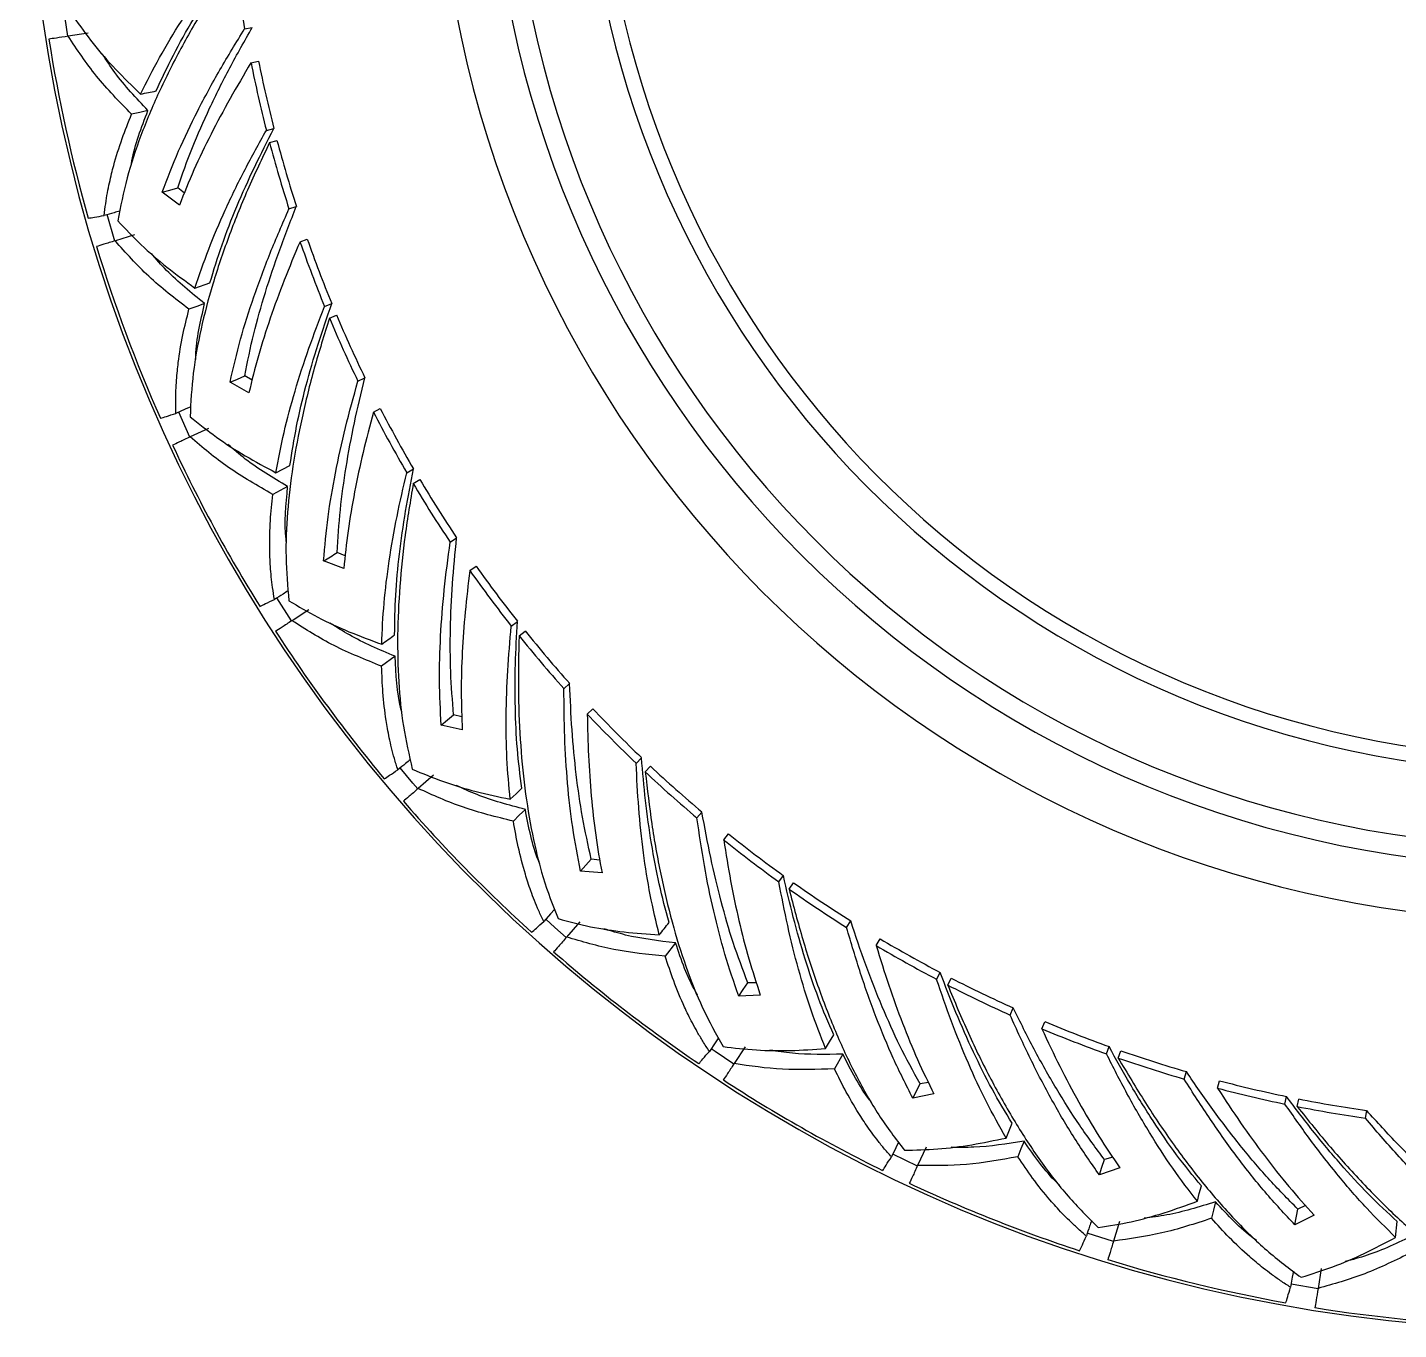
# Model space of a CAD drawing. Header units: millimetres. Extents: x 0 to 597, y 0 to 420.
# Drawn here: x 407.74 to 418.37, y 239.92 to 250.01 of the extents above; entities that cross this region are included whole.
import ezdxf

# ---------------------------------------------------------------- set-up
doc = ezdxf.new("R2010")
doc.units = ezdxf.units.MM

msp = doc.modelspace()

# ---------------------------------------------------------------- linework, layer by layer
at = {"color": 7, "linetype": 'Continuous', "lineweight": 25}
for p, q in [((408.054, 249.939), (408.022, 250.149)), ((409.424, 249.997), (409.483, 250.007)), ((408.211, 249.964), (408.057, 249.94)), ((409.473, 249.733), (409.532, 249.745)), ((409.592, 249.21), (409.65, 249.225)), ((409.617, 249.116), (409.675, 249.132)), ((408.918, 248.631), (408.785, 248.731)), ((408.957, 248.724), (408.905, 248.765)), ((409.767, 248.602), (409.824, 248.62)), ((408.418, 248.353), (408.358, 248.557)), ((408.571, 248.4), (408.422, 248.354)), ((409.853, 248.347), (409.909, 248.367)), ((409.039, 247.988), (409.155, 248.029)), ((410.043, 247.846), (410.099, 247.869)), ((410.081, 247.756), (410.136, 247.779)), ((409.457, 247.178), (409.311, 247.259)), ((409.482, 247.275), (409.425, 247.309)), ((410.302, 247.267), (410.356, 247.293)), ((409, 246.834), (408.913, 247.027)), ((410.422, 247.027), (410.475, 247.055)), ((409.145, 246.901), (409.003, 246.835)), ((409.666, 246.558), (409.775, 246.615)), ((410.68, 246.557), (410.732, 246.588)), ((410.73, 246.474), (410.781, 246.505)), ((409.757, 246.451), (409.642, 246.389)), ((411.016, 246.021), (411.066, 246.054)), ((410.192, 245.815), (410.036, 245.875)), ((410.203, 245.914), (410.142, 245.94)), ((411.169, 245.8), (411.217, 245.834)), ((409.788, 245.41), (409.674, 245.589)), ((409.922, 245.497), (409.791, 245.412)), ((411.49, 245.37), (411.537, 245.407)), ((411.551, 245.294), (411.597, 245.332)), ((410.59, 245.136), (410.485, 245.059)), ((411.898, 244.885), (411.942, 244.925)), ((411.107, 244.667), (411.043, 244.684)), ((412.079, 244.688), (412.123, 244.729)), ((411.11, 244.567), (410.947, 244.604)), ((412.457, 244.307), (412.499, 244.351)), ((412.528, 244.24), (412.569, 244.284)), ((410.887, 244.215), (410.769, 244.112)), ((412.928, 243.884), (412.967, 243.93)), ((413.136, 243.714), (413.173, 243.76)), ((412.176, 243.558), (412.11, 243.565)), ((412.193, 243.459), (412.026, 243.473)), ((413.563, 243.389), (413.598, 243.438)), ((413.642, 243.333), (413.677, 243.382)), ((414.088, 243.036), (414.12, 243.086)), ((412.021, 243.079), (411.918, 242.961)), ((412.763, 242.916), (412.683, 242.813)), ((414.317, 242.896), (414.348, 242.947)), ((414.786, 242.634), (414.813, 242.687)), ((413.389, 242.608), (413.323, 242.606)), ((414.872, 242.589), (414.899, 242.643)), ((413.419, 242.512), (413.252, 242.504)), ((415.355, 242.357), (415.38, 242.412)), ((415.601, 242.25), (415.625, 242.306)), ((413.302, 242.112), (413.216, 241.981)), ((414.059, 242.054), (413.995, 241.941)), ((416.102, 242.056), (416.122, 242.113)), ((416.193, 242.024), (416.213, 242.081)), ((416.704, 241.861), (416.721, 241.919)), ((414.601, 241.714), (414.657, 241.825)), ((414.722, 241.836), (414.657, 241.825)), ((416.963, 241.79), (416.978, 241.848)), ((414.765, 241.746), (414.601, 241.714)), ((417.485, 241.668), (417.497, 241.726)), ((417.58, 241.648), (417.592, 241.707)), ((418.109, 241.558), (418.118, 241.617)), ((415.324, 241.405), (415.371, 241.519)), ((414.637, 241.188), (414.446, 241.28)), ((414.705, 241.333), (414.638, 241.192)), ((416.205, 241.174), (416.047, 241.119)), ((416.15, 241.257), (416.086, 241.238)), ((417.562, 240.732), (417.584, 240.854)), ((417.644, 240.883), (417.584, 240.854)), ((416.202, 240.757), (416.157, 240.607)), ((417.71, 240.808), (417.562, 240.732)), ((418.342, 240.635), (418.355, 240.757)), ((416.155, 240.604), (415.953, 240.668)), ((417.766, 240.395), (417.741, 240.24)), ((417.741, 240.237), (417.532, 240.272))]:
    msp.add_line(p, q, dxfattribs=at)
at = {"color": 7, "linetype": 'Continuous', "lineweight": 25, "flags": 128}
for points in [[(408.675, 249.363), (408.612, 249.349), (408.548, 249.335)], [(408.785, 248.731), (408.845, 248.748), (408.905, 248.765)], [(409.114, 247.869), (409.053, 247.846), (408.992, 247.824)], [(409.311, 247.259), (409.368, 247.284), (409.425, 247.309)], [(409.007, 247.069), (408.964, 247.05), (408.891, 247.018)], [(410.947, 244.604), (410.995, 244.644), (411.043, 244.684)], [(410.766, 244.11), (410.728, 244.154), (410.629, 244.271)], [(411.482, 244.029), (411.527, 244.071), (411.571, 244.114)], [(411.599, 243.95), (411.552, 243.905), (411.506, 243.859)], [(412.026, 243.473), (412.068, 243.519), (412.11, 243.565)], [(411.826, 243.176), (411.795, 243.141), (411.742, 243.082)], [(411.916, 242.958), (411.828, 243.035), (411.757, 243.099)], [(413.252, 242.504), (413.287, 242.555), (413.323, 242.606)], [(413.096, 242.181), (413.069, 242.142), (413.025, 242.076)], [(413.925, 242.097), (413.956, 242.151), (413.988, 242.204)], [(413.214, 241.978), (413.069, 242.074), (413.038, 242.095)], [(414.491, 241.372), (414.47, 241.33), (414.436, 241.259)], [(415.463, 241.381), (415.439, 241.321), (415.415, 241.26)], [(416.047, 241.119), (416.067, 241.178), (416.086, 241.238)], [(416.806, 240.915), (416.821, 240.974), (416.837, 241.034)], [(416.946, 240.91), (416.931, 240.847), (416.916, 240.783)], [(417.55, 240.373), (417.541, 240.327), (417.528, 240.249)]]:
    msp.add_lwpolyline(points, dxfattribs=at)
at = {"color": 7, "linetype": 'Continuous', "lineweight": 25}
for radius, start, end in [(11.833, 176.9553, 77.3499), (8.667, 105.6409, 356.9553), (8.252, 176.9553, 73.794), (8.095, 176.9553, 73.565), (7.518, 176.9553, 72.6384), (7.403, 176.9553, 72.4351), (10.301, 186.8395, 189.8234), (11.811, 188.9553, 195.8443), (10.301, 191.3153, 194.2991), (10.241, 191.3153, 194.2991), (10.301, 194.8395, 197.8234), (10.241, 194.8395, 197.8234), (11.811, 196.9553, 203.8443), (10.301, 199.3153, 202.2991), (10.241, 199.3153, 202.2991), (10.241, 202.8395, 205.8234), (10.301, 202.8395, 205.8234), (10.301, 207.3153, 210.2991), (10.241, 207.3153, 210.2991), (11.811, 204.9553, 211.8443), (10.241, 210.8395, 213.8234), (10.301, 210.8395, 213.8234), (10.301, 215.3153, 218.2991), (10.241, 215.3153, 218.2991), (11.811, 212.9553, 219.8443), (10.241, 218.8395, 221.8234), (10.301, 218.8395, 221.8234), (10.301, 223.3153, 226.2991), (10.241, 223.3153, 226.2991), (10.241, 226.8395, 229.8234), (10.301, 226.8395, 229.8234), (11.811, 220.9553, 227.8443), (10.241, 231.3153, 234.2991), (10.301, 231.3153, 234.2991), (10.301, 234.8395, 237.8234), (10.241, 234.8395, 237.8234), (10.301, 239.3153, 242.2991), (10.241, 239.3153, 242.2991), (11.811, 228.9553, 235.8443), (10.301, 242.8395, 245.8234), (10.241, 242.8395, 245.8234), (10.301, 247.3153, 250.2991), (10.241, 247.3153, 250.2991), (10.301, 250.8395, 253.8234), (10.241, 250.8395, 253.8234), (11.811, 236.9553, 243.8443), (10.241, 255.3153, 258.2991), (10.301, 255.3153, 258.2991), (10.241, 258.8395, 261.8234), (10.301, 258.8395, 261.8234), (11.811, 244.9553, 251.8443), (11.811, 252.9553, 259.8443), (11.811, 260.9553, 267.8443)]:
    msp.add_arc((419.574, 251.755), radius, start, end, dxfattribs=at)
for points, knots in [([(408.738, 249.515), (408.781, 249.608), (408.867, 249.793), (409.026, 250.074), (409.2, 250.354), (409.331, 250.54), (409.395, 250.631)], [0, 0, 0, 0, 0.250451, 0.499996, 0.755249, 1, 1, 1, 1]), ([(409.346, 250.528), (409.272, 250.414), (409.122, 250.186), (408.926, 249.844), (408.755, 249.504), (408.615, 249.169), (408.504, 248.836), (408.462, 248.62), (408.441, 248.51)], [0, 0, 0, 0, 0.166042, 0.333054, 0.499186, 0.663304, 0.828996, 1, 1, 1, 1]), ([(408.618, 249.491), (408.665, 249.585), (408.759, 249.773), (408.932, 250.059), (409.123, 250.343), (409.265, 250.532), (409.335, 250.624)], [0, 0, 0, 0, 0.25064, 0.500178, 0.755307, 1, 1, 1, 1]), ([(408.098, 250.091), (408.147, 250.021), (408.245, 249.882), (408.42, 249.682), (408.552, 249.554), (408.618, 249.491)], [0, 0, 0, 0, 0.339375, 0.672334, 1, 1, 1, 1]), ([(408.785, 248.731), (408.826, 248.837), (408.905, 249.045), (409.058, 249.362), (409.228, 249.678), (409.359, 249.891), (409.424, 249.997)], [0, 0, 0, 0, 0.255319, 0.5003, 0.750158, 1, 1, 1, 1]), ([(408.905, 248.765), (408.941, 248.869), (409.013, 249.072), (409.151, 249.383), (409.305, 249.694), (409.424, 249.903), (409.483, 250.007)], [0, 0, 0, 0, 0.255032, 0.499993, 0.749995, 1, 1, 1, 1]), ([(408.057, 249.94), (408.024, 249.934), (407.957, 249.924), (407.924, 249.919), (407.907, 249.916)], [0, 0, 0, 0, 0.498255, 1, 1, 1, 1]), ([(408.548, 249.335), (408.453, 249.432), (408.263, 249.628), (408.126, 249.836), (408.057, 249.94)], [0, 0, 0, 0, 0.49958, 1, 1, 1, 1]), ([(408.675, 249.363), (408.584, 249.46), (408.449, 249.603), (408.352, 249.754), (408.32, 249.803)], [0, 0, 0, 0, 0.6778407, 1, 1, 1, 1]), ([(409.473, 249.733), (409.418, 249.641), (409.308, 249.456), (409.161, 249.179), (409.027, 248.903), (408.955, 248.722), (408.918, 248.631)], [0, 0, 0, 0, 0.249915, 0.499818, 0.749985, 1, 1, 1, 1]), ([(408.618, 249.491), (408.638, 249.495), (408.678, 249.503), (408.718, 249.511), (408.738, 249.515)], [0, 0, 0, 0, 0.499991, 1, 1, 1, 1]), ([(408.546, 248.943), (408.547, 248.953), (408.569, 249.089), (408.624, 249.231), (408.675, 249.363)], [0, 0, 0, 0, 0.073584, 1, 1, 1, 1]), ([(408.336, 248.55), (408.34, 248.581), (408.346, 248.639), (408.36, 248.724), (408.376, 248.802), (408.392, 248.872), (408.422, 248.985), (408.469, 249.138), (408.523, 249.272), (408.548, 249.335)], [0, 0, 0, 0, 0.120105, 0.230141, 0.330176, 0.420245, 0.500395, 0.764731, 1, 1, 1, 1]), ([(409.039, 247.988), (409.073, 248.088), (409.14, 248.287), (409.272, 248.595), (409.421, 248.903), (409.536, 249.109), (409.592, 249.21)], [0, 0, 0, 0, 0.250639, 0.500175, 0.755307, 1, 1, 1, 1]), ([(409.155, 248.029), (409.185, 248.127), (409.244, 248.322), (409.362, 248.622), (409.496, 248.923), (409.6, 249.126), (409.65, 249.225)], [0, 0, 0, 0, 0.250445, 0.5, 0.755247, 1, 1, 1, 1]), ([(409.617, 249.116), (409.559, 248.993), (409.442, 248.747), (409.295, 248.38), (409.173, 248.02), (409.081, 247.669), (409.018, 247.324), (409.007, 247.104), (409.001, 246.992)], [0, 0, 0, 0, 0.166041, 0.333058, 0.499183, 0.663302, 0.82899, 1, 1, 1, 1]), ([(409.425, 247.309), (409.446, 247.417), (409.489, 247.629), (409.582, 247.956), (409.692, 248.285), (409.78, 248.508), (409.824, 248.62)], [0, 0, 0, 0, 0.25503, 0.499992, 0.749997, 1, 1, 1, 1]), ([(408.211, 248.53), (408.226, 248.532), (408.255, 248.537), (408.309, 248.546), (408.336, 248.55)], [0, 0, 0, 0, 0.500372, 1, 1, 1, 1]), ([(408.457, 248.585), (408.442, 248.581), (408.402, 248.569), (408.362, 248.558), (408.336, 248.55)], [0, 0, 0, 0, 0.372323, 1, 1, 1, 1]), ([(408.441, 248.51), (408.5, 248.448), (408.616, 248.324), (408.817, 248.15), (408.966, 248.042), (409.039, 247.988)], [0, 0, 0, 0, 0.339373, 0.672331, 1, 1, 1, 1]), ([(409.311, 247.259), (409.336, 247.37), (409.386, 247.587), (409.493, 247.922), (409.618, 248.259), (409.718, 248.487), (409.767, 248.602)], [0, 0, 0, 0, 0.255321, 0.500307, 0.750157, 1, 1, 1, 1]), ([(408.422, 248.354), (408.39, 248.345), (408.325, 248.325), (408.292, 248.315), (408.276, 248.31)], [0, 0, 0, 0, 0.498255, 1, 1, 1, 1]), ([(408.992, 247.824), (408.884, 247.907), (408.669, 248.075), (408.504, 248.261), (408.422, 248.354)], [0, 0, 0, 0, 0.499576, 1, 1, 1, 1]), ([(409.853, 248.347), (409.811, 248.248), (409.728, 248.049), (409.62, 247.755), (409.527, 247.463), (409.48, 247.273), (409.457, 247.178)], [0, 0, 0, 0, 0.249917, 0.499814, 0.749987, 1, 1, 1, 1]), ([(409.114, 247.869), (409.01, 247.952), (408.857, 248.076), (408.739, 248.212), (408.701, 248.256)], [0, 0, 0, 0, 0.677832, 1, 1, 1, 1]), ([(409.045, 247.435), (409.045, 247.446), (409.047, 247.584), (409.082, 247.732), (409.114, 247.869)], [0, 0, 0, 0, 0.073583, 1, 1, 1, 1]), ([(409.775, 246.615), (409.791, 246.716), (409.822, 246.917), (409.897, 247.231), (409.988, 247.548), (410.063, 247.763), (410.099, 247.869)], [0, 0, 0, 0, 0.250448, 0.499996, 0.755247, 1, 1, 1, 1]), ([(408.891, 247.018), (408.891, 247.048), (408.889, 247.107), (408.891, 247.193), (408.896, 247.272), (408.902, 247.344), (408.915, 247.46), (408.941, 247.618), (408.976, 247.758), (408.992, 247.824)], [0, 0, 0, 0, 0.120109, 0.230142, 0.330177, 0.420239, 0.500407, 0.764727, 1, 1, 1, 1]), ([(409.666, 246.558), (409.685, 246.662), (409.724, 246.868), (409.812, 247.191), (409.917, 247.517), (410.002, 247.738), (410.043, 247.846)], [0, 0, 0, 0, 0.2506338, 0.5001732, 0.7553125, 1, 1, 1, 1]), ([(410.081, 247.756), (410.04, 247.626), (409.959, 247.366), (409.865, 246.983), (409.794, 246.609), (409.752, 246.249), (409.737, 245.898), (409.757, 245.679), (409.767, 245.567)], [0, 0, 0, 0, 0.16604, 0.333059, 0.499183, 0.663301, 0.828992, 1, 1, 1, 1]), ([(410.036, 245.875), (410.046, 245.988), (410.065, 246.209), (410.125, 246.556), (410.201, 246.907), (410.268, 247.147), (410.302, 247.267)], [0, 0, 0, 0, 0.25532, 0.500302, 0.750165, 1, 1, 1, 1]), ([(410.142, 245.94), (410.148, 246.05), (410.161, 246.265), (410.208, 246.602), (410.271, 246.943), (410.327, 247.177), (410.356, 247.293)], [0, 0, 0, 0, 0.255032, 0.499989, 0.749999, 1, 1, 1, 1]), ([(408.771, 246.98), (408.785, 246.984), (408.813, 246.993), (408.865, 247.009), (408.891, 247.018)], [0, 0, 0, 0, 0.50037, 1, 1, 1, 1]), ([(410.422, 247.027), (410.394, 246.923), (410.339, 246.715), (410.274, 246.408), (410.222, 246.106), (410.202, 245.912), (410.192, 245.815)], [0, 0, 0, 0, 0.249915, 0.499808, 0.749985, 1, 1, 1, 1]), ([(409.001, 246.992), (409.068, 246.939), (409.2, 246.832), (409.424, 246.688), (409.586, 246.601), (409.666, 246.558)], [0, 0, 0, 0, 0.3393754, 0.6723336, 1, 1, 1, 1]), ([(409.003, 246.835), (408.973, 246.821), (408.912, 246.793), (408.881, 246.778), (408.865, 246.771)], [0, 0, 0, 0, 0.498256, 1, 1, 1, 1]), ([(409.642, 246.389), (409.524, 246.457), (409.287, 246.593), (409.098, 246.754), (409.003, 246.835)], [0, 0, 0, 0, 0.499576, 1, 1, 1, 1]), ([(409.757, 246.451), (409.642, 246.519), (409.474, 246.62), (409.338, 246.739), (409.294, 246.777)], [0, 0, 0, 0, 0.677838, 1, 1, 1, 1]), ([(410.486, 245.23), (410.49, 245.335), (410.5, 245.545), (410.542, 245.877), (410.6, 246.214), (410.654, 246.445), (410.68, 246.557)], [0, 0, 0, 0, 0.250639, 0.500179, 0.755315, 1, 1, 1, 1]), ([(410.586, 245.302), (410.587, 245.404), (410.59, 245.607), (410.621, 245.929), (410.667, 246.255), (410.711, 246.478), (410.732, 246.588)], [0, 0, 0, 0, 0.250453, 0.499998, 0.755251, 1, 1, 1, 1]), ([(409.655, 245.577), (409.65, 245.607), (409.64, 245.665), (409.63, 245.75), (409.623, 245.829), (409.62, 245.901), (409.617, 246.019), (409.62, 246.179), (409.635, 246.322), (409.642, 246.389)], [0, 0, 0, 0, 0.120112, 0.230144, 0.330173, 0.42024, 0.500403, 0.764726, 1, 1, 1, 1]), ([(409.748, 246.012), (409.747, 246.022), (409.73, 246.159), (409.744, 246.311), (409.757, 246.451)], [0, 0, 0, 0, 0.073591, 1, 1, 1, 1]), ([(410.73, 246.474), (410.708, 246.34), (410.663, 246.071), (410.623, 245.678), (410.605, 245.298), (410.614, 244.935), (410.648, 244.586), (410.698, 244.371), (410.723, 244.262)], [0, 0, 0, 0, 0.166041, 0.333055, 0.499184, 0.663301, 0.82899, 1, 1, 1, 1]), ([(410.947, 244.604), (410.941, 244.718), (410.93, 244.94), (410.94, 245.292), (410.967, 245.65), (411, 245.897), (411.016, 246.021)], [0, 0, 0, 0, 0.255318, 0.500299, 0.750155, 1, 1, 1, 1]), ([(411.043, 244.684), (411.034, 244.794), (411.017, 245.009), (411.016, 245.349), (411.031, 245.695), (411.055, 245.934), (411.066, 246.054)], [0, 0, 0, 0, 0.255029, 0.499996, 0.749997, 1, 1, 1, 1]), ([(410.036, 245.875), (410.054, 245.886), (410.089, 245.907), (410.124, 245.929), (410.142, 245.94)], [0, 0, 0, 0, 0.500011, 1, 1, 1, 1]), ([(411.169, 245.8), (411.156, 245.693), (411.13, 245.479), (411.108, 245.166), (411.099, 244.86), (411.106, 244.664), (411.11, 244.567)], [0, 0, 0, 0, 0.249924, 0.499819, 0.749986, 1, 1, 1, 1]), ([(409.762, 245.644), (409.748, 245.635), (409.713, 245.613), (409.677, 245.591), (409.655, 245.577)], [0, 0, 0, 0, 0.37228, 1, 1, 1, 1]), ([(409.541, 245.523), (409.554, 245.529), (409.58, 245.541), (409.63, 245.565), (409.655, 245.577)], [0, 0, 0, 0, 0.5003726, 1, 1, 1, 1]), ([(409.767, 245.567), (409.84, 245.523), (409.986, 245.437), (410.228, 245.325), (410.4, 245.261), (410.486, 245.23)], [0, 0, 0, 0, 0.3393721, 0.6723319, 1, 1, 1, 1]), ([(409.791, 245.412), (409.763, 245.394), (409.706, 245.357), (409.678, 245.339), (409.663, 245.329)], [0, 0, 0, 0, 0.498257, 1, 1, 1, 1]), ([(410.485, 245.059), (410.359, 245.11), (410.106, 245.211), (409.896, 245.345), (409.791, 245.412)], [0, 0, 0, 0, 0.499576, 1, 1, 1, 1]), ([(410.59, 245.136), (410.468, 245.188), (410.286, 245.264), (410.135, 245.363), (410.087, 245.394)], [0, 0, 0, 0, 0.6778436, 1, 1, 1, 1]), ([(411.482, 244.029), (411.472, 244.133), (411.452, 244.343), (411.448, 244.677), (411.459, 245.019), (411.48, 245.255), (411.49, 245.37)], [0, 0, 0, 0, 0.250632, 0.500169, 0.755311, 1, 1, 1, 1]), ([(411.571, 244.114), (411.559, 244.215), (411.533, 244.417), (411.519, 244.739), (411.519, 245.069), (411.531, 245.296), (411.537, 245.407)], [0, 0, 0, 0, 0.250449, 0.49999, 0.755249, 1, 1, 1, 1]), ([(410.486, 245.23), (410.502, 245.242), (410.536, 245.266), (410.569, 245.29), (410.586, 245.302)], [0, 0, 0, 0, 0.500011, 1, 1, 1, 1]), ([(411.551, 245.294), (411.547, 245.158), (411.541, 244.886), (411.556, 244.491), (411.591, 244.113), (411.65, 243.755), (411.732, 243.414), (411.812, 243.208), (411.852, 243.104)], [0, 0, 0, 0, 0.166041, 0.333053, 0.499186, 0.663302, 0.828995, 1, 1, 1, 1]), ([(410.643, 244.7), (410.64, 244.71), (410.605, 244.844), (410.597, 244.995), (410.59, 245.136)], [0, 0, 0, 0, 0.073602, 1, 1, 1, 1]), ([(410.611, 244.257), (410.602, 244.286), (410.584, 244.342), (410.562, 244.425), (410.545, 244.502), (410.531, 244.573), (410.512, 244.689), (410.493, 244.847), (410.488, 244.991), (410.485, 245.059)], [0, 0, 0, 0, 0.12011, 0.230143, 0.330172, 0.420244, 0.500395, 0.764724, 1, 1, 1, 1]), ([(412.11, 243.565), (412.086, 243.673), (412.039, 243.883), (411.991, 244.22), (411.958, 244.565), (411.947, 244.805), (411.942, 244.925)], [0, 0, 0, 0, 0.255034, 0.499994, 0.749991, 1, 1, 1, 1]), ([(412.026, 243.473), (412.005, 243.585), (411.962, 243.803), (411.924, 244.153), (411.9, 244.511), (411.899, 244.761), (411.898, 244.885)], [0, 0, 0, 0, 0.255317, 0.500296, 0.750158, 1, 1, 1, 1]), ([(412.079, 244.688), (412.081, 244.58), (412.086, 244.365), (412.108, 244.052), (412.141, 243.747), (412.175, 243.555), (412.193, 243.459)], [0, 0, 0, 0, 0.249915, 0.499817, 0.749983, 1, 1, 1, 1]), ([(410.505, 244.187), (410.518, 244.195), (410.542, 244.211), (410.588, 244.241), (410.611, 244.257)], [0, 0, 0, 0, 0.5003738, 1, 1, 1, 1]), ([(410.708, 244.337), (410.696, 244.327), (410.663, 244.3), (410.631, 244.273), (410.611, 244.257)], [0, 0, 0, 0, 0.372303, 1, 1, 1, 1]), ([(410.723, 244.262), (410.802, 244.229), (410.959, 244.164), (411.213, 244.086), (411.393, 244.048), (411.482, 244.029)], [0, 0, 0, 0, 0.339373, 0.6723332, 1, 1, 1, 1]), ([(412.636, 242.978), (412.612, 243.08), (412.563, 243.284), (412.512, 243.615), (412.475, 243.956), (412.463, 244.192), (412.457, 244.307)], [0, 0, 0, 0, 0.250636, 0.500174, 0.755314, 1, 1, 1, 1]), ([(412.713, 243.074), (412.686, 243.173), (412.633, 243.369), (412.574, 243.687), (412.528, 244.013), (412.508, 244.24), (412.499, 244.351)], [0, 0, 0, 0, 0.250456, 0.499994, 0.755246, 1, 1, 1, 1]), ([(412.528, 244.24), (412.544, 244.105), (412.575, 243.835), (412.645, 243.446), (412.732, 243.076), (412.84, 242.73), (412.969, 242.403), (413.077, 242.211), (413.131, 242.113)], [0, 0, 0, 0, 0.166042, 0.333056, 0.499186, 0.663304, 0.828994, 1, 1, 1, 1]), ([(410.769, 244.112), (410.743, 244.09), (410.692, 244.046), (410.667, 244.024), (410.654, 244.013)], [0, 0, 0, 0, 0.498257, 1, 1, 1, 1]), ([(411.506, 243.859), (411.373, 243.892), (411.109, 243.957), (410.882, 244.061), (410.769, 244.112)], [0, 0, 0, 0, 0.499578, 1, 1, 1, 1]), ([(411.599, 243.95), (411.47, 243.984), (411.28, 244.035), (411.117, 244.111), (411.064, 244.136)], [0, 0, 0, 0, 0.677837, 1, 1, 1, 1]), ([(411.712, 243.526), (411.708, 243.535), (411.654, 243.662), (411.625, 243.812), (411.599, 243.95)], [0, 0, 0, 0, 0.073597, 1, 1, 1, 1]), ([(411.742, 243.082), (411.729, 243.11), (411.703, 243.163), (411.67, 243.242), (411.642, 243.316), (411.619, 243.384), (411.584, 243.496), (411.543, 243.651), (411.518, 243.793), (411.506, 243.859)], [0, 0, 0, 0, 0.120101, 0.230143, 0.330166, 0.420241, 0.500397, 0.764719, 1, 1, 1, 1]), ([(413.252, 242.504), (413.215, 242.611), (413.143, 242.821), (413.056, 243.162), (412.983, 243.514), (412.947, 243.761), (412.928, 243.884)], [0, 0, 0, 0, 0.255317, 0.500298, 0.750157, 1, 1, 1, 1]), ([(413.323, 242.606), (413.284, 242.709), (413.207, 242.911), (413.114, 243.238), (413.032, 243.575), (412.989, 243.811), (412.967, 243.93)], [0, 0, 0, 0, 0.25503, 0.499995, 0.749999, 1, 1, 1, 1]), ([(413.136, 243.714), (413.153, 243.607), (413.187, 243.395), (413.252, 243.088), (413.328, 242.791), (413.389, 242.605), (413.419, 242.512)], [0, 0, 0, 0, 0.249922, 0.499815, 0.749985, 1, 1, 1, 1]), ([(413.988, 242.204), (413.947, 242.298), (413.867, 242.485), (413.765, 242.791), (413.674, 243.108), (413.623, 243.329), (413.598, 243.438)], [0, 0, 0, 0, 0.250446, 0.499992, 0.755252, 1, 1, 1, 1]), ([(413.925, 242.097), (413.887, 242.195), (413.81, 242.391), (413.713, 242.712), (413.63, 243.043), (413.585, 243.276), (413.563, 243.389)], [0, 0, 0, 0, 0.250632, 0.500172, 0.755312, 1, 1, 1, 1]), ([(413.642, 243.333), (413.677, 243.201), (413.746, 242.938), (413.869, 242.563), (414.007, 242.208), (414.162, 241.88), (414.335, 241.575), (414.468, 241.399), (414.536, 241.31)], [0, 0, 0, 0, 0.166044, 0.333059, 0.499188, 0.663303, 0.828992, 1, 1, 1, 1]), ([(411.852, 243.104), (411.935, 243.082), (412.099, 243.038), (412.362, 242.998), (412.545, 242.984), (412.636, 242.978)], [0, 0, 0, 0, 0.339375, 0.672334, 1, 1, 1, 1]), ([(414.657, 241.825), (414.604, 241.922), (414.5, 242.111), (414.362, 242.422), (414.234, 242.744), (414.158, 242.972), (414.12, 243.086)], [0, 0, 0, 0, 0.255034, 0.499992, 0.749999, 1, 1, 1, 1]), ([(411.647, 242.998), (411.658, 243.008), (411.68, 243.027), (411.721, 243.064), (411.742, 243.082)], [0, 0, 0, 0, 0.500371, 1, 1, 1, 1]), ([(412.763, 242.916), (412.63, 242.932), (412.435, 242.955), (412.263, 243.009), (412.207, 243.026)], [0, 0, 0, 0, 0.67784, 1, 1, 1, 1]), ([(412.636, 242.978), (412.649, 242.994), (412.674, 243.026), (412.7, 243.058), (412.713, 243.074)], [0, 0, 0, 0, 0.500005, 1, 1, 1, 1]), ([(414.601, 241.714), (414.55, 241.815), (414.449, 242.013), (414.315, 242.339), (414.194, 242.677), (414.124, 242.916), (414.088, 243.036)], [0, 0, 0, 0, 0.255317, 0.500306, 0.750157, 1, 1, 1, 1]), ([(411.918, 242.961), (411.896, 242.936), (411.852, 242.885), (411.829, 242.859), (411.818, 242.846)], [0, 0, 0, 0, 0.498256, 1, 1, 1, 1]), ([(412.683, 242.813), (412.547, 242.827), (412.276, 242.855), (412.038, 242.926), (411.918, 242.961)], [0, 0, 0, 0, 0.4995779, 1, 1, 1, 1]), ([(412.933, 242.512), (412.928, 242.521), (412.857, 242.639), (412.808, 242.783), (412.763, 242.916)], [0, 0, 0, 0, 0.073599, 1, 1, 1, 1]), ([(414.317, 242.896), (414.349, 242.793), (414.413, 242.587), (414.52, 242.292), (414.636, 242.009), (414.722, 241.833), (414.765, 241.746)], [0, 0, 0, 0, 0.249922, 0.499819, 0.749985, 1, 1, 1, 1]), ([(413.025, 242.076), (413.008, 242.102), (412.975, 242.151), (412.932, 242.225), (412.894, 242.294), (412.861, 242.358), (412.811, 242.464), (412.749, 242.612), (412.704, 242.749), (412.683, 242.813)], [0, 0, 0, 0, 0.120105, 0.230145, 0.33017, 0.420242, 0.500401, 0.764726, 1, 1, 1, 1]), ([(415.371, 241.519), (415.318, 241.606), (415.213, 241.781), (415.069, 242.07), (414.935, 242.371), (414.853, 242.583), (414.813, 242.687)], [0, 0, 0, 0, 0.250452, 0.499995, 0.755248, 1, 1, 1, 1]), ([(415.324, 241.405), (415.273, 241.497), (415.169, 241.68), (415.029, 241.984), (414.9, 242.301), (414.823, 242.525), (414.786, 242.634)], [0, 0, 0, 0, 0.250635, 0.50017, 0.755312, 1, 1, 1, 1]), ([(414.872, 242.589), (414.924, 242.464), (415.029, 242.212), (415.204, 241.858), (415.39, 241.526), (415.589, 241.223), (415.803, 240.945), (415.959, 240.79), (416.038, 240.711)], [0, 0, 0, 0, 0.166041, 0.333057, 0.499186, 0.663303, 0.828993, 1, 1, 1, 1]), ([(416.047, 241.119), (415.982, 241.212), (415.854, 241.395), (415.677, 241.698), (415.51, 242.016), (415.407, 242.243), (415.355, 242.357)], [0, 0, 0, 0, 0.255315, 0.500303, 0.750159, 1, 1, 1, 1]), ([(416.086, 241.238), (416.021, 241.326), (415.892, 241.499), (415.711, 241.787), (415.54, 242.089), (415.433, 242.304), (415.38, 242.412)], [0, 0, 0, 0, 0.2550303, 0.4999927, 0.7499927, 1, 1, 1, 1]), ([(415.601, 242.25), (415.647, 242.153), (415.739, 241.958), (415.886, 241.681), (416.041, 241.416), (416.15, 241.255), (416.205, 241.174)], [0, 0, 0, 0, 0.24992, 0.499821, 0.749986, 1, 1, 1, 1]), ([(412.943, 241.98), (412.952, 241.991), (412.971, 242.014), (413.007, 242.055), (413.025, 242.076)], [0, 0, 0, 0, 0.5003675, 1, 1, 1, 1]), ([(413.131, 242.113), (413.216, 242.103), (413.385, 242.083), (413.651, 242.079), (413.834, 242.091), (413.925, 242.097)], [0, 0, 0, 0, 0.339376, 0.672333, 1, 1, 1, 1]), ([(414.059, 242.054), (413.926, 242.052), (413.729, 242.048), (413.551, 242.076), (413.494, 242.085)], [0, 0, 0, 0, 0.67784, 1, 1, 1, 1]), ([(414.284, 241.678), (414.278, 241.685), (414.191, 241.793), (414.122, 241.929), (414.059, 242.054)], [0, 0, 0, 0, 0.073601, 1, 1, 1, 1]), ([(416.806, 240.915), (416.742, 240.998), (416.614, 241.165), (416.433, 241.446), (416.261, 241.742), (416.154, 241.953), (416.102, 242.056)], [0, 0, 0, 0, 0.250634, 0.500178, 0.755306, 1, 1, 1, 1]), ([(416.837, 241.034), (416.772, 241.113), (416.644, 241.271), (416.46, 241.537), (416.286, 241.817), (416.176, 242.015), (416.122, 242.113)], [0, 0, 0, 0, 0.25045, 0.500001, 0.755256, 1, 1, 1, 1]), ([(416.193, 242.024), (416.263, 241.907), (416.402, 241.673), (416.624, 241.346), (416.854, 241.044), (417.093, 240.771), (417.344, 240.525), (417.52, 240.393), (417.61, 240.326)], [0, 0, 0, 0, 0.16604, 0.333056, 0.499187, 0.663303, 0.828993, 1, 1, 1, 1]), ([(413.216, 241.981), (413.198, 241.953), (413.161, 241.896), (413.143, 241.868), (413.133, 241.854)], [0, 0, 0, 0, 0.498251, 1, 1, 1, 1]), ([(413.995, 241.941), (413.858, 241.936), (413.586, 241.926), (413.34, 241.963), (413.216, 241.981)], [0, 0, 0, 0, 0.4995757, 1, 1, 1, 1]), ([(414.436, 241.259), (414.415, 241.282), (414.376, 241.326), (414.323, 241.393), (414.275, 241.457), (414.234, 241.516), (414.17, 241.614), (414.088, 241.751), (414.024, 241.88), (413.995, 241.941)], [0, 0, 0, 0, 0.120106, 0.230138, 0.330173, 0.42024, 0.500398, 0.764732, 1, 1, 1, 1]), ([(417.584, 240.854), (417.507, 240.933), (417.355, 241.086), (417.136, 241.346), (416.925, 241.622), (416.789, 241.82), (416.721, 241.919)], [0, 0, 0, 0, 0.255032, 0.499992, 0.749997, 1, 1, 1, 1]), ([(417.562, 240.732), (417.484, 240.815), (417.332, 240.978), (417.114, 241.254), (416.905, 241.545), (416.771, 241.756), (416.704, 241.861)], [0, 0, 0, 0, 0.255316, 0.5003, 0.750154, 1, 1, 1, 1]), ([(416.963, 241.79), (417.022, 241.7), (417.14, 241.52), (417.324, 241.266), (417.514, 241.025), (417.645, 240.88), (417.71, 240.808)], [0, 0, 0, 0, 0.249919, 0.499816, 0.749986, 1, 1, 1, 1]), ([(418.355, 240.757), (418.28, 240.827), (418.131, 240.965), (417.913, 241.203), (417.701, 241.456), (417.564, 241.637), (417.497, 241.726)], [0, 0, 0, 0, 0.250453, 0.499996, 0.755254, 1, 1, 1, 1]), ([(418.342, 240.635), (418.267, 240.709), (418.117, 240.856), (417.898, 241.11), (417.687, 241.379), (417.551, 241.573), (417.485, 241.668)], [0, 0, 0, 0, 0.250637, 0.500174, 0.755306, 1, 1, 1, 1]), ([(417.58, 241.648), (417.665, 241.542), (417.836, 241.329), (418.101, 241.037), (418.371, 240.769), (418.646, 240.533), (418.928, 240.324), (419.121, 240.218), (419.219, 240.164)], [0, 0, 0, 0, 0.16604, 0.333055, 0.499187, 0.663303, 0.828993, 1, 1, 1, 1]), ([(419.12, 240.684), (419.033, 240.75), (418.861, 240.881), (418.608, 241.108), (418.361, 241.351), (418.199, 241.529), (418.118, 241.617)], [0, 0, 0, 0, 0.255031, 0.499996, 0.749997, 1, 1, 1, 1]), ([(419.115, 240.559), (419.027, 240.631), (418.854, 240.771), (418.6, 241.014), (418.352, 241.273), (418.19, 241.463), (418.109, 241.558)], [0, 0, 0, 0, 0.255314, 0.500298, 0.750157, 1, 1, 1, 1]), ([(414.536, 241.31), (414.621, 241.312), (414.791, 241.316), (415.055, 241.349), (415.235, 241.387), (415.324, 241.405)], [0, 0, 0, 0, 0.339374, 0.672336, 1, 1, 1, 1]), ([(415.463, 241.381), (415.331, 241.36), (415.137, 241.329), (414.957, 241.332), (414.899, 241.333)], [0, 0, 0, 0, 0.677842, 1, 1, 1, 1]), ([(415.738, 241.039), (415.731, 241.046), (415.63, 241.141), (415.543, 241.265), (415.463, 241.381)], [0, 0, 0, 0, 0.073595, 1, 1, 1, 1]), ([(414.368, 241.153), (414.375, 241.165), (414.391, 241.189), (414.421, 241.236), (414.436, 241.259)], [0, 0, 0, 0, 0.500368, 1, 1, 1, 1]), ([(414.638, 241.192), (414.624, 241.161), (414.596, 241.1), (414.581, 241.069), (414.574, 241.054)], [0, 0, 0, 0, 0.498257, 1, 1, 1, 1]), ([(415.415, 241.26), (415.28, 241.236), (415.012, 241.188), (414.763, 241.19), (414.638, 241.192)], [0, 0, 0, 0, 0.499579, 1, 1, 1, 1]), ([(415.946, 240.646), (415.923, 240.666), (415.878, 240.704), (415.816, 240.763), (415.76, 240.819), (415.711, 240.872), (415.633, 240.96), (415.533, 241.085), (415.453, 241.204), (415.415, 241.26)], [0, 0, 0, 0, 0.120108, 0.230139, 0.330169, 0.420241, 0.500401, 0.764721, 1, 1, 1, 1]), ([(416.038, 240.711), (416.123, 240.724), (416.291, 240.752), (416.547, 240.821), (416.72, 240.884), (416.806, 240.915)], [0, 0, 0, 0, 0.339377, 0.672336, 1, 1, 1, 1]), ([(416.946, 240.91), (416.819, 240.871), (416.631, 240.813), (416.452, 240.791), (416.395, 240.784)], [0, 0, 0, 0, 0.677841, 1, 1, 1, 1]), ([(417.267, 240.61), (417.258, 240.616), (417.145, 240.695), (417.042, 240.807), (416.946, 240.91)], [0, 0, 0, 0, 0.073587, 1, 1, 1, 1]), ([(415.985, 240.766), (415.981, 240.751), (415.968, 240.711), (415.954, 240.671), (415.946, 240.646)], [0, 0, 0, 0, 0.372273, 1, 1, 1, 1]), ([(416.916, 240.783), (416.786, 240.741), (416.527, 240.656), (416.28, 240.624), (416.157, 240.607)], [0, 0, 0, 0, 0.499578, 1, 1, 1, 1]), ([(417.528, 240.249), (417.502, 240.266), (417.452, 240.297), (417.382, 240.347), (417.319, 240.395), (417.263, 240.44), (417.174, 240.517), (417.057, 240.626), (416.961, 240.733), (416.916, 240.783)], [0, 0, 0, 0, 0.120101, 0.230141, 0.330172, 0.42024, 0.5004, 0.764727, 1, 1, 1, 1]), ([(415.894, 240.531), (415.9, 240.544), (415.912, 240.571), (415.935, 240.621), (415.946, 240.646)], [0, 0, 0, 0, 0.500372, 1, 1, 1, 1]), ([(418.481, 240.65), (418.361, 240.593), (418.183, 240.509), (418.008, 240.463), (417.952, 240.448)], [0, 0, 0, 0, 0.677843, 1, 1, 1, 1]), ([(416.157, 240.607), (416.147, 240.575), (416.127, 240.511), (416.117, 240.478), (416.112, 240.462)], [0, 0, 0, 0, 0.498259, 1, 1, 1, 1]), ([(417.61, 240.326), (417.692, 240.352), (417.854, 240.402), (418.098, 240.506), (418.261, 240.592), (418.342, 240.635)], [0, 0, 0, 0, 0.339376, 0.672336, 1, 1, 1, 1]), ([(418.468, 240.52), (418.346, 240.46), (418.101, 240.34), (417.861, 240.274), (417.741, 240.24)], [0, 0, 0, 0, 0.4995758, 1, 1, 1, 1]), ([(417.491, 240.128), (417.496, 240.142), (417.504, 240.17), (417.52, 240.223), (417.528, 240.249)], [0, 0, 0, 0, 0.500366, 1, 1, 1, 1]), ([(417.741, 240.24), (417.736, 240.207), (417.725, 240.14), (417.72, 240.107), (417.717, 240.09)], [0, 0, 0, 0, 0.498254, 1, 1, 1, 1])]:
    msp.add_open_spline(points, degree=3, knots=knots, dxfattribs=at)

doc.saveas('drawing.dxf')
